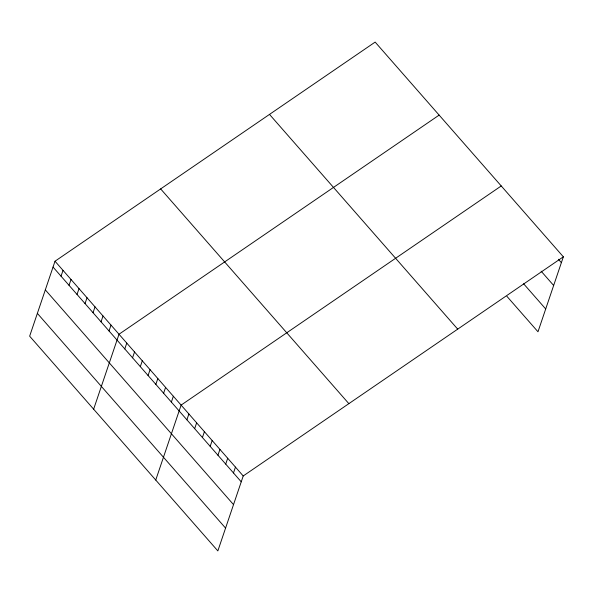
<?xml version="1.0" encoding="UTF-8"?>
<svg xmlns="http://www.w3.org/2000/svg" width="593" height="593" viewBox="0 0 593 593"><rect width="100%" height="100%" fill="white"/><g stroke="black" fill="none" stroke-linecap="round" stroke-linejoin="round"><path stroke-width="0.89" d="M55.016 261.224L29.65 336.179L217.853 550.912L243.219 475.964L563.35 256.821L375.147 42.088L55.016 261.224L243.219 475.964M61.042 276.197L63.021 270.356M69.04 285.322L71.019 279.481M77.038 294.447L79.017 288.606M85.036 303.579L87.015 297.73M93.034 312.704L95.013 306.855M101.032 321.829L103.012 315.987M109.03 330.953L111.01 325.112M93.642 409.185L119.008 334.237L439.139 115.101M124.789 348.936L126.769 343.095M132.558 357.794L134.537 351.953M140.319 366.652L142.298 360.811M148.08 375.51L150.059 369.669M155.848 384.368L157.827 378.527M163.609 393.226L165.588 387.385M171.37 402.084L173.349 396.243M155.744 480.048L181.117 405.101L501.241 185.957M186.899 419.8L188.878 413.958M194.66 428.657L196.639 422.816M202.428 437.515L204.407 431.674M210.189 446.373L212.168 440.532M217.95 455.231L219.929 449.39M225.718 464.089L227.697 458.248M233.479 472.947L235.458 467.106M563.35 256.821L537.984 331.776L506.926 296.344M558.384 259.26L561.371 262.669M541.112 271.164L553.654 285.47M523.604 283.758L545.701 308.968M269.504 114.405L457.707 329.137M160.659 188.908L348.862 403.648M53.044 267.072L241.24 481.805M45.32 289.873L233.523 504.613M37.366 313.371L225.57 528.104"/></g></svg>
